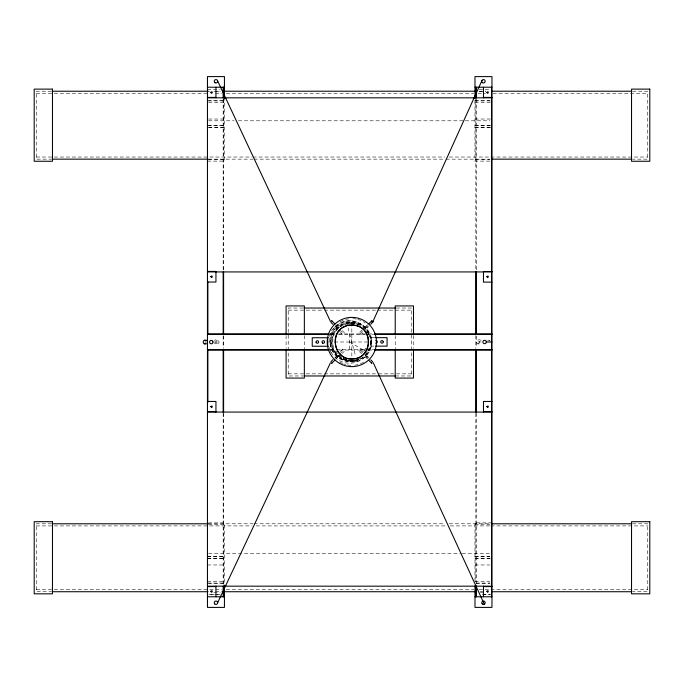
<?xml version="1.0" encoding="UTF-8"?>
<svg xmlns="http://www.w3.org/2000/svg" width="684" height="684" viewBox="0 0 684 684"><rect width="100%" height="100%" fill="white"/><g stroke="black" fill="none" stroke-linecap="round" stroke-linejoin="round"><path stroke-width="0.51" stroke-dasharray="3.42 2.56" d="M370.942 342A19.109 19.109 0 0 1 342.282 358.553A19.109 19.109 0 0 1 342.282 325.447A19.109 19.109 0 0 1 370.942 342C371.583 358.331 349.413 367.513 338.323 355.509L337.571 356.261M364.068 350.96L366.658 346.48M489.351 341.085L489.975 340.461M336.682 355.954C338.033 360.904 339.042 351.73 335.066 357.57M367.898 324.738C363.572 326.302 366.256 330.714 368.599 326.43M366.983 328.046L366.983 326.849L365.786 326.849M338.469 326.832L336.665 328.636L339.674 331.637M340.418 351.61L342.675 349.362L344.471 351.157L342.222 353.414M362.195 329.842L359.194 332.843L360.99 334.638L363.247 332.39M362.947 329.089L365.196 326.832L367 328.636M335.656 358.177L337.263 356.569M339.82 354.013L343.573 350.259M360.092 333.741L363.845 329.987M365.341 328.491L366.094 327.739M366.402 327.431L368.009 325.823M335.767 359.262L337.879 357.151M341.47 354.158L338.469 357.168L336.665 355.364M365.256 357.399L367.051 355.603M346.668 322.72L351.832 322.044L351.832 361.956L356.997 361.28M217.495 340.35C214.99 340.299 215.537 344.42 217.931 343.719C221.394 341.991 216.691 338.512 214.289 340.35M481.211 340.23C474.944 337.896 474.944 345.993 481.211 343.65M478.005 343.65C480.202 343.736 480.202 340.153 478.005 340.23M207.457 89.493L220.197 89.424M479.227 89.493L489.838 89.424M51.454 91.22L36.32 91.22L36.32 159.158L51.454 159.158M215.571 91.22L220.906 91.22M479.099 91.22L485.503 91.22M632.546 91.22L647.68 91.22L647.68 159.158L632.546 159.158M207.457 91.331L209.578 91.331M213.827 91.331L220.197 91.331M479.227 91.331L485.597 91.331M36.32 93.34L209.167 93.34M215.571 93.34L221.967 93.34M226.242 93.34L473.764 93.34M478.031 93.34L485.503 93.34M492.967 93.34L647.68 93.34M207.457 100.676L224.438 100.676M474.978 100.676L489.838 100.676M208.517 100.941L224.438 100.941M474.978 100.941L491.967 100.941M208.517 102.634L224.438 102.634M474.978 102.634L491.967 102.634M208.517 119.025L224.438 119.025M474.978 119.025L491.967 119.025M208.517 120.794L234.09 120.794M238.357 120.794L464.256 120.794M465.325 120.794L489.829 120.794M207.457 125.309L224.438 125.309M474.978 125.309L491.967 125.309M208.517 125.386L224.438 125.394M474.978 125.394L491.967 125.386M208.517 127.352L224.438 127.429M474.978 127.352L491.967 127.429M208.517 127.557L224.438 127.557M474.978 127.557L491.967 127.557M36.32 157.038L251.84 157.038M252.909 157.038L444.959 157.038M449.226 157.038L489.77 157.038M490.838 157.038L647.68 157.038M208.098 159.158L252.909 159.158M253.978 159.158L444.959 159.158M446.028 159.158L489.77 159.158M208.517 159.278L224.438 159.278M474.978 159.278L489.838 159.278M207.457 161.116L224.438 161.116L224.438 98.881M489.838 161.116L474.978 161.116L474.978 99.941M303.08 308.031L288.221 308.031L288.221 375.969L303.08 375.969M396.233 308.031L411.366 308.031L411.366 375.969L396.233 375.969M288.221 310.151L323.25 310.151M324.31 310.151L376.328 310.151M377.388 310.151L411.366 310.151M329.996 333.929L337.451 333.929M338.52 333.929L367.291 333.929M368.36 333.929L373.686 333.929M329.996 334.356L334.262 334.356M338.52 334.356L365.162 334.356M366.222 334.356L373.686 334.356M374.977 337.648L370.942 337.648L370.942 346.138L374.977 346.138M487.624 340.23L489.975 340.23M370.942 340.623L371.574 340.623M328.474 342L371.788 342A19.956 19.956 0 0 1 341.855 359.288A19.956 19.956 0 0 1 341.855 324.712A19.956 19.956 0 0 1 371.788 342M478.005 341.94L481.211 341.94M204.884 342.06L206.542 342.06M214.289 342.06L217.495 342.06M370.942 343.171L371.574 343.171M214.289 343.77L217.495 343.77M329.996 349.644L335.322 349.644M336.391 349.644L365.162 349.644M366.222 349.644L373.686 349.644M329.996 350.071L335.322 350.071M339.589 350.071L367.291 350.071M368.36 350.071L373.686 350.071M288.221 373.849L323.25 373.849M324.31 373.849L377.388 373.849M378.457 373.849L411.366 373.849M208.517 522.884L224.438 522.884L224.438 586.094M491.967 522.884L474.978 522.884L474.978 580.878M51.454 523.79L36.32 523.79L36.32 591.728L51.454 591.728M208.098 523.79L252.909 523.79M253.978 523.79L444.959 523.79M449.226 523.79L489.77 523.79M632.546 523.79L647.68 523.79L647.68 591.728L632.546 591.728M208.517 524.722L224.438 524.722M474.978 524.722L489.838 524.722M36.32 525.91L251.84 525.91M256.115 525.91L446.028 525.91M450.294 525.91L489.77 525.91M490.838 525.91L647.68 525.91M208.517 553.365L461.059 553.365M462.127 553.365L489.829 553.365M207.457 556.443L224.438 556.443M474.978 556.443L489.838 556.443M207.457 556.571L224.438 556.648M474.978 556.648L489.838 556.571M207.457 558.614L224.438 558.606M474.978 558.606L489.838 558.614M207.457 558.691L224.438 558.691M474.978 558.691L491.967 558.691M207.457 564.975L224.438 564.975M474.978 564.975L489.838 564.975M207.457 581.366L224.438 581.366M474.978 581.366L489.838 581.366M207.457 583.059L224.438 583.059M476.038 583.059L489.838 583.059M208.517 583.324L224.438 583.324M476.038 583.324L489.838 583.324M36.32 589.608L214.502 589.608M215.571 589.608L221.967 589.608M226.242 589.608L473.764 589.608M479.099 589.608L489.77 589.608M490.838 589.608L647.68 589.608M215.571 591.728L221.967 591.728M480.168 591.728L485.503 591.728M213.827 592.669L220.197 592.669M480.288 592.669L485.597 592.669M491.967 594.507L481.348 594.507L489.838 594.576M349.712 342L363.298 350.071M337.879 326.849C332.834 328.705 342.812 328.577 335.767 324.738M368.65 357.8C367.188 353.748 363.401 357.535 367.462 358.997M365.846 357.381L367.043 357.39L367.043 356.193M342.222 330.586L344.471 332.843L342.675 334.638L340.418 332.39M363.298 351.85L361.049 349.592L359.245 351.396L361.503 353.645M335.656 325.823L337.263 327.431M337.571 327.739L338.323 328.491M339.82 329.987L343.573 333.741M365.341 355.509L365.949 356.116M360.152 350.499L363.905 354.252M366.453 356.8L368.06 358.407M335.066 326.43L336.682 328.046M348.028 327.798L355.637 356.202M476.252 98.966L476.252 270.958M476.252 336.126L476.252 347.874M476.252 413.042L476.252 583.965M475.825 97.829L475.825 270.565M475.825 335.605L475.825 348.395M475.825 413.435L475.825 581.904M413.487 335.579L413.487 348.421M395.224 335.579L395.224 350.123M371.574 337.648L371.574 346.138M349.712 333.929L349.712 350.071M304.354 335.579L304.354 350.123M286.092 335.579L286.092 348.421M223.591 98.898L223.591 270.565M223.591 335.605L223.591 348.395M223.591 413.435L223.591 585.102M223.164 98.966L223.164 270.958M223.164 336.126L223.164 347.874M223.164 413.042L223.164 585.034M329.201 336.502A21.23 21.23 0 0 1 361.887 324.609A21.23 21.23 0 0 1 361.887 359.391A21.23 21.23 0 0 1 329.201 347.498M352.995 360.032A18.263 18.263 0 0 1 331.902 341.042A18.263 18.263 0 0 1 354.859 324.361M359.69 358.553A19.109 19.109 0 0 1 331.022 342A19.109 19.109 0 0 1 359.69 325.447M363.512 362.229A23.359 23.359 0 0 1 354.885 365.153M350.824 365.333A23.359 23.359 0 0 1 346.771 364.803M345.788 364.563A23.359 23.359 0 0 1 343.847 363.948M342.898 363.58A23.359 23.359 0 0 1 338.443 361.135M331.116 352.79A23.359 23.359 0 0 1 329.269 348.045M340.153 321.771A23.359 23.359 0 0 1 348.78 318.847M352.841 318.667A23.359 23.359 0 0 1 356.894 319.197M357.877 319.437A23.359 23.359 0 0 1 365.222 322.865M368.881 348.541A18.263 18.263 0 0 1 367.65 351.131M367.146 351.944A18.263 18.263 0 0 1 364.743 354.911M358.373 359.049A18.263 18.263 0 0 1 347.104 359.639M346.198 359.365A18.263 18.263 0 0 1 342.701 357.817M341.889 357.313A18.263 18.263 0 0 1 338.922 354.911M337.639 353.491A18.263 18.263 0 0 1 336.015 351.131M347.104 324.361A18.263 18.263 0 0 1 354.688 323.968M356.561 324.361A18.263 18.263 0 0 1 358.373 324.951M366.017 330.509A18.263 18.263 0 0 1 369.471 337.272M354.876 360.006A19.956 19.956 0 0 1 330.432 345.89A19.956 19.956 0 0 1 344.548 321.446A19.956 19.956 0 0 1 368.984 335.562M346.72 359.596A19.109 19.109 0 0 1 333.963 329.902A19.109 19.109 0 0 1 366.256 331.176M359.476 358.92A19.537 19.537 0 0 1 330.175 342A19.537 19.537 0 0 1 359.476 325.08M220.197 594.507L208.517 594.507L220.197 594.576"/><path stroke-width="1.03" d="M332.065 321.642L331.672 320.685M373.259 321.42L370.66 324.37M371.737 362.392L371.874 363.418L368.984 360.528M373.148 320.993L481.998 80.421M217.649 602.732L330.432 362.802M331.672 363.315L332.065 362.358M371.993 320.685L371.677 321.839M330.996 361.639L333.005 359.63M368.924 323.712L371.814 320.822M331.851 363.178L334.741 360.288M373.011 322.019L372.412 322.267M344.394 326.738C328.423 333.407 334.57 359.724 351.832 358.869C370.138 359.784 375.14 331.133 357.518 326.012M344.539 326.678L347.438 325.473L353.064 325.062C328.063 323.412 330.381 363.23 355.03 358.681C374.088 355.945 372.019 325.541 353.072 325.062L357.407 325.952M206.542 340.35C202.079 338.58 202.079 345.548 206.542 343.77M204.67 343.77L205.106 343.719M207.457 87.219L224.438 87.219M474.978 87.219L491.967 87.219M52.326 91.22L208.098 91.22M224.104 91.22L474.833 91.22M491.907 91.22L631.674 91.22M207.457 97.41L215.947 97.41M483.468 97.41L491.967 97.41M207.457 97.829L491.967 97.829M52.326 159.158L208.098 159.158M491.907 159.158L631.674 159.158M207.457 271.42L215.947 271.42L215.947 282.03L207.457 282.03M491.967 271.505L483.468 271.505L483.468 282.124L491.967 282.124M207.457 271.933L491.967 271.933M304.141 308.031L395.438 308.031M207.457 333.929L328.927 333.929M374.747 333.929L491.967 333.929M207.457 334.356L328.927 334.356M374.747 334.356L491.967 334.356M328.371 337.751L312.237 337.751L312.237 346.249L328.371 346.249M375.713 337.648L387.076 337.648L387.076 346.138L375.713 346.138M486.444 342L491.967 342M207.457 349.644L328.927 349.644M374.747 349.644L491.967 349.644M207.457 350.071L328.927 350.071M374.747 350.071L491.967 350.071M304.141 375.969L395.438 375.969M207.457 401.448L215.947 401.448L215.947 412.067M491.967 401.448L483.468 401.448L483.468 412.067M207.457 411.64L215.947 411.64M483.468 411.64L491.967 411.64M207.457 412.067L491.967 412.067M52.326 523.79L208.098 523.79M491.907 523.79L631.674 523.79M207.457 586.171L491.967 586.171M207.457 586.59L215.947 586.59M483.468 586.59L491.967 586.59M52.326 591.728L208.098 591.728M224.104 591.728L474.833 591.728M491.907 591.728L631.674 591.728M207.457 596.781L224.438 596.781M474.978 596.781L491.967 596.781M204.67 340.35L205.875 340.854M331.851 320.822L334.741 323.712M370.719 359.869L372.729 361.879M330.996 322.361L333.005 324.37M217.589 80.832L330.483 321.497M373.319 362.819L484.323 604.203M491.539 87.219L491.539 596.781M483.468 87.219L483.468 97.829M483.468 586.171L483.468 596.781M476.252 87.219L476.252 97.897M476.252 272.027L476.252 333.989M476.252 350.011L476.252 411.973M476.252 586.102L476.252 596.781M475.825 87.219L475.825 97.829M475.825 271.625L475.825 334.536M475.825 349.464L475.825 412.375M475.825 586.171L475.825 596.781M474.978 98.299L474.978 76.599L491.967 76.599L491.967 607.401L474.978 607.401L474.978 585.701M413.487 334.544L413.487 305.928L395.224 305.928L395.224 334.544M413.487 349.456L413.487 378.072L395.224 378.072L395.224 350.123M327.739 337.751L327.739 346.249M304.354 334.544L304.354 305.928L286.092 305.928L286.092 334.544M304.354 350.123L304.354 378.072L286.092 378.072L286.092 349.456M224.438 98.299L224.438 76.599L207.457 76.599L207.457 607.401L224.438 607.401L224.438 585.701M223.591 87.219L223.591 97.829M223.591 271.625L223.591 334.536M223.591 349.464L223.591 412.375M223.591 586.171L223.591 596.781M223.164 87.219L223.164 97.897M223.164 272.027L223.164 333.989M223.164 350.011L223.164 411.973M223.164 586.102L223.164 596.781M215.947 87.219L215.947 97.829M215.947 586.171L215.947 596.781M207.876 281.646L207.876 333.989M207.876 350.011L207.876 402.354M375.704 340.666A1.274 1.274 0 0 1 377.312 341.897A1.274 1.274 0 0 1 375.704 343.129M212.972 341.914L212.972 342.359A1.71 1.71 0 0 1 210.339 343.539A1.71 1.71 0 0 1 210.381 340.658A1.71 1.71 0 0 1 212.972 341.914M486.315 341.795L486.307 342.239A1.71 1.71 0 0 1 483.682 343.419A1.71 1.71 0 0 1 483.725 340.538A1.71 1.71 0 0 1 486.315 341.795M383.254 341.829L383.228 342.162A1.274 1.274 0 0 1 381.21 342.906A1.274 1.274 0 0 1 381.39 340.769A1.274 1.274 0 0 1 383.254 341.829M210.877 92.306C211.92 95.546 213.399 90.014 210.877 92.306M210.877 276.507C211.92 279.747 213.399 274.216 210.877 276.507M210.877 406.535C211.92 409.784 213.399 404.253 210.877 406.535M210.877 591.258C211.92 594.499 213.399 588.967 210.877 591.258M486.897 92.306C487.94 95.546 489.419 90.014 486.897 92.306M486.897 276.601C487.94 279.841 489.419 274.31 486.897 276.601M486.897 406.535C487.94 409.784 489.419 404.253 486.897 406.535M486.897 591.258C487.94 594.499 489.419 588.967 486.897 591.258M52.463 89.117L34.2 89.117L34.2 161.262L52.463 161.262L52.463 89.117M649.8 89.117L631.537 89.117L631.537 161.262L649.8 161.262L649.8 89.117M52.463 521.687L34.2 521.687L34.2 593.832L52.463 593.832L52.463 521.687M649.8 521.687L631.537 521.687L631.537 593.832L649.8 593.832L649.8 521.687M316.085 342.265L316.059 341.94A1.274 1.274 0 0 1 317.923 340.871A1.274 1.274 0 0 1 318.103 343.017A1.274 1.274 0 0 1 316.085 342.265M215.101 82.738A1.701 1.701 0 0 0 217.649 81.268A1.701 1.701 0 0 0 215.101 79.797A1.701 1.701 0 0 0 215.101 82.738M214.742 603.929A1.701 1.701 0 0 0 217.589 603.168A1.701 1.701 0 0 0 215.511 601.091A1.701 1.701 0 0 0 214.742 603.929M482.622 82.738A1.701 1.701 0 0 0 485.17 81.268A1.701 1.701 0 0 0 482.622 79.797A1.701 1.701 0 0 0 482.622 82.738M482.271 603.929A1.701 1.701 0 0 0 485.11 603.168A1.701 1.701 0 0 0 483.032 601.091A1.701 1.701 0 0 0 482.271 603.929M339.521 363.332A24.633 24.633 0 0 0 376.465 342A24.633 24.633 0 0 0 339.521 320.668A24.633 24.633 0 0 0 339.521 363.332M322.643 343.103A1.274 1.274 0 0 0 324.549 342A1.274 1.274 0 0 0 322.643 340.897A1.274 1.274 0 0 0 322.643 343.103"/></g></svg>
